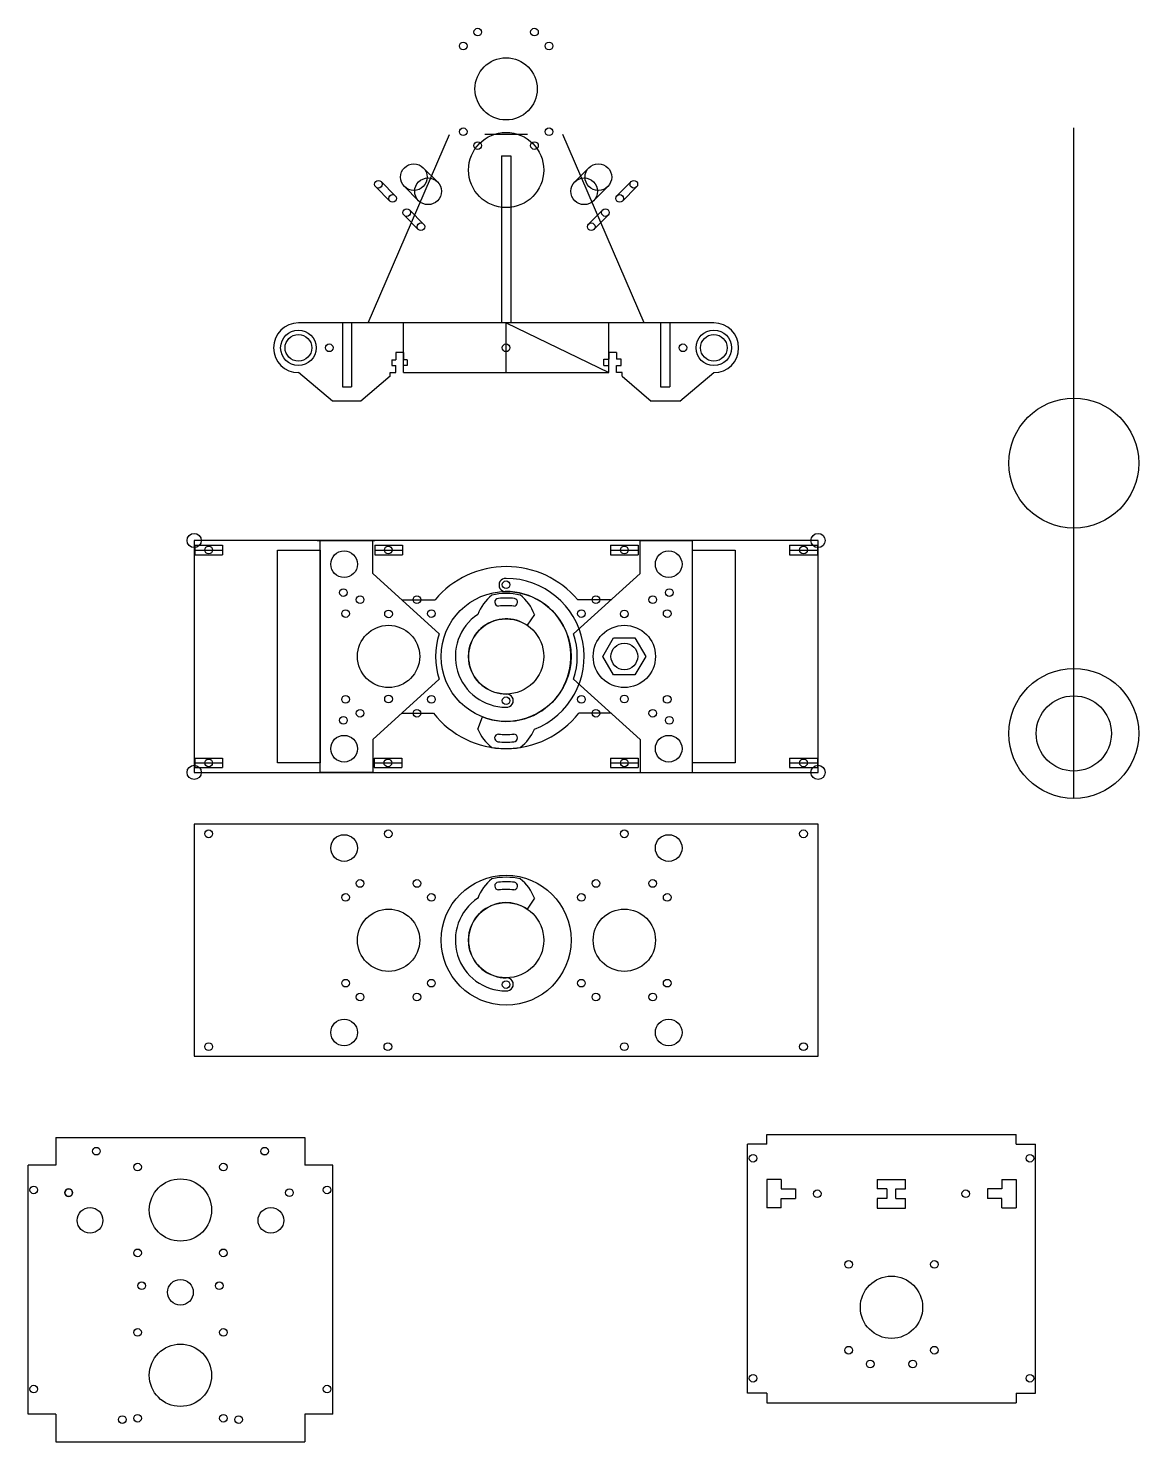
# Model space of a CAD drawing. Header units: inches. Extents: x -0.1 to 26.9, y 0.7 to 20.9.
# Drawn here: x 11.27 to 26.91, y 0.93 to 20.85 of the extents above; entities that cross this region are included whole.
import ezdxf

# ---------------------------------------------------------------- set-up
doc = ezdxf.new("R2010")
doc.units = ezdxf.units.IN
doc.header["$MEASUREMENT"] = 0
doc.layers.get('0').update_dxf_attribs({"lineweight": 25, "true_color": 0xffffff})

msp = doc.modelspace()

# ---------------------------------------------------------------- linework, layer by layer
for p, q in [((16.054, 16.7), (17.2, 19.356)), ((18.3, 19.356), (17.7, 19.356)), ((19.946, 16.7), (18.8, 19.356)), ((26, 10), (26, 19.45)), ((17.935, 19.056), (18.065, 19.056)), ((16.833, 18.889), (17.033, 18.689)), ((19.167, 18.889), (18.967, 18.689)), ((16.362, 18.418), (16.162, 18.618)), ((16.2, 18.656), (16.2, 18.656)), ((16.238, 18.694), (16.438, 18.494)), ((16.767, 18.423), (16.567, 18.623)), ((19.233, 18.423), (19.433, 18.623)), ((19.762, 18.694), (19.562, 18.494)), ((19.638, 18.418), (19.838, 18.618)), ((19.8, 18.656), (19.8, 18.656)), ((16.762, 18.018), (16.562, 18.218)), ((16.638, 18.294), (16.838, 18.094)), ((19.362, 18.294), (19.162, 18.094)), ((19.238, 18.018), (19.438, 18.218)), ((20.927, 16.7), (15.073, 16.7)), ((20.927, 16.7), (15.073, 16.7)), ((16.554, 16), (16.554, 16.7)), ((18, 16), (18, 16.7)), ((18, 16.7), (19.446, 16)), ((19.446, 16), (19.446, 16.7)), ((16.392, 16.181), (16.446, 16.181)), ((16.392, 16.181), (16.392, 16.1)), ((16.446, 16.284), (16.446, 16.181)), ((16.554, 16.284), (16.446, 16.284)), ((16.554, 16.284), (16.554, 16.181)), ((16.608, 16.181), (16.554, 16.181)), ((16.608, 16.181), (16.608, 16.1)), ((19.377, 16.1), (19.377, 16.191)), ((19.377, 16.191), (19.446, 16.191)), ((19.446, 16.284), (19.446, 16.191)), ((19.554, 16.284), (19.446, 16.284)), ((19.554, 16.284), (19.554, 16.191)), ((19.623, 16.191), (19.554, 16.191)), ((19.623, 16.1), (19.623, 16.191)), ((15.554, 15.6), (15.073, 16)), ((16.366, 15.95), (15.954, 15.6)), ((16.366, 16), (16.446, 16)), ((16.366, 15.95), (16.366, 16)), ((16.392, 16.1), (16.446, 16.1)), ((16.446, 16), (16.446, 16.1)), ((16.554, 16), (16.554, 16.1)), ((16.608, 16.1), (16.554, 16.1)), ((16.554, 16), (19.446, 16)), ((19.377, 16.1), (19.446, 16.1)), ((19.446, 16), (19.446, 16.1)), ((19.554, 16), (19.554, 16.1)), ((19.554, 16.1), (19.623, 16.1)), ((19.634, 16), (19.554, 16)), ((19.634, 15.95), (19.634, 16)), ((19.634, 15.95), (20.046, 15.6)), ((20.446, 15.6), (20.927, 16)), ((15.954, 15.6), (15.554, 15.6)), ((20.446, 15.6), (20.046, 15.6)), ((13.604, 13.634), (13.604, 10.366)), ((22.396, 13.634), (13.604, 13.634)), ((22.396, 10.366), (22.396, 13.634)), ((13.604, 10.366), (22.396, 10.366)), ((13.604, 9.634), (13.604, 6.366)), ((22.396, 9.634), (13.604, 9.634)), ((22.396, 6.366), (22.396, 9.634)), ((13.604, 6.366), (22.396, 6.366)), ((11.656, 5.222), (15.166, 5.222)), ((11.656, 5.222), (11.656, 4.832)), ((11.656, 5.222), (11.656, 4.832)), ((15.166, 5.222), (15.166, 4.832)), ((15.166, 5.222), (15.166, 4.832)), ((21.676, 5.263), (25.186, 5.263)), ((21.676, 5.127), (21.403, 5.127)), ((21.403, 1.617), (21.403, 5.127)), ((25.186, 5.127), (25.459, 5.127)), ((25.459, 1.617), (25.459, 5.127)), ((11.266, 1.322), (11.266, 4.832)), ((11.656, 4.832), (11.266, 4.832)), ((15.556, 4.832), (15.166, 4.832)), ((15.556, 1.322), (15.556, 4.832)), ((21.676, 1.617), (21.403, 1.617)), ((25.186, 1.617), (25.459, 1.617)), ((21.676, 1.48), (25.186, 1.48)), ((11.656, 1.322), (11.266, 1.322)), ((11.656, 1.322), (11.656, 0.932)), ((15.556, 1.322), (15.166, 1.322)), ((15.166, 1.322), (15.166, 0.932)), ((11.656, 0.932), (15.166, 0.932))]:
    msp.add_line(p, q)
at = {"color": 6, "true_color": 0xff00ff}
for p, q in [((17.935, 19.056), (17.935, 16.706)), ((18.065, 19.056), (18.065, 16.706)), ((15.693, 16.7), (15.693, 15.8)), ((15.823, 16.7), (15.823, 15.8)), ((20.177, 16.7), (20.177, 15.8)), ((20.307, 16.7), (20.307, 15.8)), ((15.693, 15.8), (15.823, 15.8)), ((20.177, 15.8), (20.307, 15.8)), ((19.731, 13.5), (19.861, 13.5))]:
    msp.add_line(p, q, dxfattribs=at)
at = {"color": 14, "true_color": 0x800000}
for p, q in [((13.614, 13.567), (14.004, 13.567)), ((13.614, 13.567), (13.614, 13.433)), ((14.004, 13.567), (14.004, 13.433)), ((15.339, 13.634), (16.148, 13.634)), ((16.148, 13.567), (16.538, 13.567)), ((16.148, 13.567), (16.148, 13.433)), ((16.538, 13.567), (16.538, 13.433)), ((19.471, 13.567), (19.861, 13.567)), ((19.471, 13.567), (19.471, 13.433)), ((19.861, 13.567), (19.861, 13.433)), ((21.996, 13.567), (22.386, 13.567)), ((21.996, 13.567), (21.996, 13.433)), ((22.386, 13.567), (22.386, 13.433)), ((13.614, 13.5), (14.004, 13.5)), ((13.614, 13.433), (14.004, 13.433)), ((14.778, 13.5), (15.382, 13.5)), ((14.778, 10.5), (14.778, 13.5)), ((15.382, 13.5), (15.382, 10.5)), ((16.148, 13.5), (16.538, 13.5)), ((16.148, 13.433), (16.538, 13.433)), ((19.471, 13.5), (19.861, 13.5)), ((19.471, 13.433), (19.861, 13.433)), ((20.626, 13.5), (21.23, 13.5)), ((20.626, 10.5), (20.626, 13.5)), ((21.23, 13.5), (21.23, 10.5)), ((21.996, 13.5), (22.386, 13.5)), ((21.996, 13.433), (22.386, 13.433)), ((13.614, 10.567), (14.004, 10.567)), ((13.614, 10.567), (13.614, 10.433)), ((14.004, 10.567), (14.004, 10.433)), ((16.139, 10.567), (16.529, 10.567)), ((16.139, 10.567), (16.139, 10.433)), ((16.529, 10.567), (16.529, 10.433)), ((19.471, 10.567), (19.861, 10.567)), ((19.471, 10.567), (19.471, 10.433)), ((19.861, 10.567), (19.861, 10.433)), ((21.996, 10.567), (22.386, 10.567)), ((21.996, 10.567), (21.996, 10.433)), ((22.386, 10.567), (22.386, 10.433)), ((13.614, 10.5), (14.004, 10.5)), ((13.614, 10.5), (14.004, 10.5)), ((13.614, 10.433), (14.004, 10.433)), ((15.382, 10.5), (14.778, 10.5)), ((16.139, 10.5), (16.529, 10.5)), ((16.139, 10.5), (16.529, 10.5)), ((16.139, 10.433), (16.529, 10.433)), ((19.471, 10.5), (19.861, 10.5)), ((19.471, 10.433), (19.861, 10.433)), ((21.23, 10.5), (20.626, 10.5)), ((21.996, 10.5), (22.386, 10.5)), ((21.996, 10.433), (22.386, 10.433))]:
    msp.add_line(p, q, dxfattribs=at)
at = {"color": 94, "true_color": 0x008000}
for p, q in [((15.382, 10.366), (15.382, 13.634)), ((16.122, 13.634), (15.382, 13.634)), ((16.122, 13.17), (16.122, 13.634)), ((19.887, 13.17), (19.887, 13.634)), ((19.887, 13.634), (20.626, 13.634)), ((20.626, 10.366), (20.626, 13.634)), ((16.122, 13.17), (17.057, 12.319)), ((19.887, 13.17), (18.951, 12.319)), ((16.538, 12.8), (16.999, 12.8)), ((19.48, 12.8), (19.009, 12.8)), ((19.364, 12), (19.515, 12.261)), ((19.515, 12.261), (19.816, 12.261)), ((19.816, 12.261), (19.967, 12)), ((19.515, 11.739), (19.364, 12)), ((19.967, 12), (19.816, 11.739)), ((17.057, 11.681), (16.122, 10.83)), ((18.951, 11.681), (19.887, 10.83)), ((19.816, 11.739), (19.515, 11.739)), ((16.528, 11.2), (16.977, 11.2)), ((19.48, 11.2), (19.023, 11.2)), ((16.122, 10.83), (16.122, 10.366)), ((19.887, 10.83), (19.887, 10.366)), ((16.122, 10.366), (15.382, 10.366)), ((19.887, 10.366), (20.626, 10.366))]:
    msp.add_line(p, q, dxfattribs=at)
at = {"color": 30, "true_color": 0xff7f00}
for p, q in [((18.399, 12.591), (18.297, 12.439)), ((18.399, 8.591), (18.297, 8.439))]:
    msp.add_line(p, q, dxfattribs=at)
at = {"color": 5, "true_color": 0x0000ff}
msp.add_line((17.601, 10.975), (17.667, 11.148), dxfattribs=at)
at = {"color": 7, "true_color": 0xffffff}
for p, q in [((21.676, 5.127), (21.676, 5.263)), ((25.186, 5.127), (25.186, 5.263)), ((21.676, 1.617), (21.676, 1.48)), ((25.186, 1.617), (25.186, 1.48))]:
    msp.add_line(p, q, dxfattribs=at)
at = {"color": 3, "true_color": 0x00ff00}
for p, q in [((21.876, 4.627), (21.676, 4.627)), ((21.676, 4.627), (21.676, 4.227)), ((21.876, 4.627), (21.876, 4.495)), ((23.23, 4.626), (23.63, 4.626)), ((23.23, 4.626), (23.23, 4.495)), ((23.63, 4.495), (23.63, 4.626)), ((24.986, 4.627), (25.186, 4.627)), ((24.986, 4.627), (24.986, 4.495)), ((25.186, 4.627), (25.186, 4.227)), ((21.876, 4.495), (22.076, 4.495)), ((22.076, 4.495), (22.076, 4.359)), ((23.367, 4.495), (23.23, 4.495)), ((23.367, 4.495), (23.367, 4.358)), ((23.494, 4.495), (23.63, 4.495)), ((23.494, 4.358), (23.494, 4.495)), ((24.986, 4.495), (24.786, 4.495)), ((24.786, 4.495), (24.786, 4.358)), ((21.876, 4.227), (21.676, 4.227)), ((21.876, 4.227), (21.876, 4.359)), ((21.876, 4.359), (22.076, 4.359)), ((23.367, 4.358), (23.23, 4.358)), ((23.23, 4.358), (23.23, 4.226)), ((23.23, 4.226), (23.63, 4.226)), ((23.494, 4.358), (23.63, 4.358)), ((23.63, 4.226), (23.63, 4.358)), ((24.986, 4.358), (24.786, 4.358)), ((24.986, 4.227), (24.986, 4.358)), ((24.986, 4.227), (25.186, 4.227))]:
    msp.add_line(p, q, dxfattribs=at)
at = {"color": 2, "true_color": 0xffff00}
for centre, radius in [((17.6, 20.8), 0.0539), ((18.4, 20.8), 0.0539), ((17.396, 20.604), 0.0539), ((18.605, 20.604), 0.0539), ((18, 20), 0.439), ((17.396, 19.396), 0.0539), ((18.605, 19.396), 0.0539), ((17.6, 19.2), 0.0539), ((18.4, 19.2), 0.0539), ((15.943, 12.8), 0.0539), ((16.743, 12.8), 0.0539), ((19.266, 12.8), 0.0539), ((20.066, 12.8), 0.0539), ((15.738, 12.604), 0.0539), ((16.947, 12.604), 0.0539), ((19.061, 12.604), 0.0539), ((20.27, 12.604), 0.0539), ((16.343, 12), 0.439), ((19.666, 12), 0.439), ((15.738, 11.395), 0.0539), ((16.947, 11.395), 0.0539), ((19.061, 11.395), 0.0539), ((20.27, 11.395), 0.0539), ((15.943, 11.2), 0.0539), ((16.743, 11.2), 0.0539), ((19.266, 11.2), 0.0539), ((20.066, 11.2), 0.0539), ((15.943, 8.8), 0.0539), ((16.743, 8.8), 0.0539), ((19.266, 8.8), 0.0539), ((20.066, 8.8), 0.0539), ((15.738, 8.604), 0.0539), ((16.947, 8.604), 0.0539), ((19.061, 8.604), 0.0539), ((20.27, 8.604), 0.0539), ((16.343, 8), 0.439), ((19.666, 8), 0.439), ((15.738, 7.395), 0.0539), ((16.947, 7.395), 0.0539), ((19.061, 7.395), 0.0539), ((20.27, 7.395), 0.0539), ((15.943, 7.2), 0.0539), ((16.743, 7.2), 0.0539), ((19.266, 7.2), 0.0539), ((20.066, 7.2), 0.0539)]:
    msp.add_circle(centre, radius, dxfattribs=at)
for centre, radius in [((18, 18.856), 0.53), ((16.7, 18.756), 0.188), ((19.3, 18.756), 0.188), ((16.9, 18.556), 0.188), ((19.1, 18.556), 0.188), ((15.073, 16.35), 0.188), ((20.927, 16.35), 0.188), ((26, 14.725), 0.915), ((13.604, 13.634), 0.1), ((22.396, 13.634), 0.1), ((18, 12), 0.53), ((26, 10.915), 0.915), ((26, 10.915), 0.53), ((13.604, 10.366), 0.1), ((22.396, 10.366), 0.1), ((18, 8), 0.53), ((12.226, 5.027), 0.0539), ((14.596, 5.027), 0.0539), ((12.807, 4.802), 0.0539), ((14.016, 4.802), 0.0539), ((13.411, 4.198), 0.439), ((11.344, 4.481), 0.0539), ((11.836, 4.442), 0.0539), ((14.947, 4.442), 0.0539), ((15.478, 4.481), 0.0539), ((12.137, 4.052), 0.181), ((14.685, 4.052), 0.181), ((12.807, 3.594), 0.0539), ((14.016, 3.594), 0.0539), ((13.411, 3.038), 0.181), ((12.865, 3.131), 0.0539), ((13.957, 3.131), 0.0539), ((12.807, 2.472), 0.0539), ((14.016, 2.472), 0.0539), ((13.411, 1.868), 0.439), ((11.344, 1.673), 0.0539), ((15.478, 1.673), 0.0539), ((12.592, 1.244), 0.0539), ((12.807, 1.263), 0.0539), ((14.016, 1.263), 0.0539), ((14.23, 1.244), 0.0539)]:
    msp.add_circle(centre, radius)
at = {"color": 3, "true_color": 0x00ff00}
for centre, radius in [((16.2, 18.656), 0.0539), ((19.8, 18.656), 0.0539), ((16.4, 18.456), 0.0539), ((19.6, 18.456), 0.0539), ((16.6, 18.256), 0.0539), ((19.4, 18.256), 0.0539), ((16.8, 18.056), 0.0539), ((19.2, 18.056), 0.0539), ((15.073, 16.35), 0.25), ((20.927, 16.35), 0.25), ((15.508, 16.35), 0.0539), ((18, 16.35), 0.0539), ((20.492, 16.35), 0.0539), ((18, 12), 0.915), ((18, 8), 0.915), ((21.481, 4.927), 0.0539), ((25.381, 4.927), 0.0539), ((22.385, 4.427), 0.0539), ((24.477, 4.427), 0.0539), ((22.827, 3.431), 0.0539), ((24.036, 3.431), 0.0539), ((23.431, 2.827), 0.439), ((22.827, 2.222), 0.0539), ((24.036, 2.222), 0.0539), ((23.131, 2.027), 0.0539), ((23.731, 2.027), 0.0539), ((21.481, 1.827), 0.0539), ((25.381, 1.827), 0.0539)]:
    msp.add_circle(centre, radius, dxfattribs=at)
at = {"color": 14, "true_color": 0x800000}
for centre in [(13.809, 13.5), (16.339, 13.5), (19.666, 13.5), (22.191, 13.5), (13.809, 10.5), (16.334, 10.5), (19.666, 10.5), (22.191, 10.5), (13.809, 9.5), (16.339, 9.5), (19.666, 9.5), (22.191, 9.5), (13.809, 6.5), (16.334, 6.5), (19.666, 6.5), (22.191, 6.5)]:
    msp.add_circle(centre, 0.0545, dxfattribs=at)
at = {"color": 94, "true_color": 0x008000}
for centre in [(15.717, 13.3), (20.291, 13.3), (19.666, 12), (15.717, 10.7), (20.291, 10.7), (15.717, 9.3), (20.291, 9.3), (15.717, 6.7), (20.291, 6.7)]:
    msp.add_circle(centre, 0.188, dxfattribs=at)
at = {"color": 5, "true_color": 0x0000ff}
for centre in [(15.708, 12.9), (18, 13.01), (20.3, 12.9), (16.343, 12.6), (19.666, 12.6), (16.343, 11.4), (19.666, 11.4), (15.708, 11.1), (20.3, 11.1)]:
    msp.add_circle(centre, 0.0539, dxfattribs=at)
at = {"color": 30, "true_color": 0xff7f00}
for centre in [(18, 11.375), (18, 7.375)]:
    msp.add_circle(centre, 0.0539, dxfattribs=at)
for centre, start, end in [((15.073, 16.35), 90, 270), ((20.927, 16.35), 270, 90)]:
    msp.add_arc(centre, 0.35, start, end)
at = {"color": 94, "true_color": 0x008000}
for centre, radius, start, end in [((18.004, 11.949), 1.317, 40.2653, 139.7347), ((18, 12), 0.995, 161.3281, 198.6729), ((18, 12), 1.003, 341.4798, 18.5192), ((18, 12), 1.299, 218.0206, 321.9794)]:
    msp.add_arc(centre, radius, start, end, dxfattribs=at)
at = {"color": 5, "true_color": 0x0000ff}
for centre, radius, start, end in [((17.993, 13.008), 0.0928, 85.3645, 274.6355), ((18, 12), 1.1, 291.2815, 90), ((18, 12), 0.915, 248.6249, 90.853), ((18.168, 11.207), 0.612, 202.2142, 233.1007), ((17.832, 11.207), 0.612, 306.8993, 337.7858), ((17.892, 10.851), 0.0539, 89.4246, 259.0031), ((18, 11.892), 1.1, 263.8401, 275.6693), ((18, 12), 1.1, 264.4066, 275.5949), ((18.107, 10.851), 0.0539, 271.5129, 90), ((18, 11.987), 1.285, 261.0485, 278.9515)]:
    msp.add_arc(centre, radius, start, end, dxfattribs=at)
at = {"color": 30, "true_color": 0xff7f00}
for centre, radius, start, end in [((18.21, 12.356), 0.654, 128.7908, 159.0358), ((18, 11.988), 0.9, 77.1616, 102.8384), ((17.893, 12.764), 0.0539, 91.5129, 270), ((18, 11.723), 1.1, 83.8401, 95.6693), ((18.108, 12.764), 0.0539, 269.4246, 79.0031), ((17.802, 12.368), 0.638, 20.4801, 51.3666), ((18, 12), 0.715, 124.0041, 270), ((18, 11.615), 1.1, 84.4066, 95.5949), ((18, 12), 0.53, 55.9438, 270), ((18.008, 11.378), 0.0928, 265.3645, 94.6355), ((18.21, 8.356), 0.654, 128.7908, 159.0358), ((18, 7.988), 0.9, 77.1616, 102.8384), ((17.893, 8.764), 0.0539, 91.5129, 270), ((18, 7.723), 1.1, 83.8401, 95.6693), ((18.108, 8.764), 0.0539, 269.4246, 79.0031), ((17.802, 8.368), 0.638, 20.4801, 51.3666), ((18, 8), 0.715, 124.0041, 270), ((18, 7.615), 1.1, 84.4066, 95.5949), ((18, 8), 0.53, 55.9438, 270), ((18.008, 7.378), 0.0928, 265.3645, 94.6355)]:
    msp.add_arc(centre, radius, start, end, dxfattribs=at)
at = {"color": 191, "true_color": 0xcc66cc}
for points in [[(14.542, 5.027), (14.542, 5.057), (14.566, 5.081), (14.596, 5.081)], [(14.542, 5.027), (14.542, 5.057), (14.566, 5.081), (14.596, 5.081)], [(14.596, 4.973), (14.566, 4.973), (14.542, 4.997), (14.542, 5.027)], [(14.596, 4.973), (14.566, 4.973), (14.542, 4.997), (14.542, 5.027)], [(14.596, 5.081), (14.626, 5.081), (14.65, 5.057), (14.65, 5.027)], [(14.596, 5.081), (14.626, 5.081), (14.65, 5.057), (14.65, 5.027)], [(14.65, 5.027), (14.65, 4.997), (14.626, 4.973), (14.596, 4.973)], [(14.65, 5.027), (14.65, 4.997), (14.626, 4.973), (14.596, 4.973)], [(13.962, 4.802), (13.962, 4.832), (13.986, 4.856), (14.016, 4.856)], [(13.962, 4.802), (13.962, 4.832), (13.986, 4.856), (14.016, 4.856)], [(14.016, 4.749), (13.986, 4.749), (13.962, 4.773), (13.962, 4.802)], [(14.016, 4.749), (13.986, 4.749), (13.962, 4.773), (13.962, 4.802)], [(14.016, 4.856), (14.046, 4.856), (14.07, 4.832), (14.07, 4.802)], [(14.016, 4.856), (14.046, 4.856), (14.07, 4.832), (14.07, 4.802)], [(14.07, 4.802), (14.07, 4.773), (14.046, 4.749), (14.016, 4.749)], [(14.07, 4.802), (14.07, 4.773), (14.046, 4.749), (14.016, 4.749)], [(11.836, 4.496), (11.807, 4.496), (11.783, 4.472), (11.783, 4.442)], [(11.836, 4.496), (11.807, 4.496), (11.783, 4.472), (11.783, 4.442)], [(11.783, 4.442), (11.783, 4.412), (11.807, 4.388), (11.836, 4.388)], [(11.783, 4.442), (11.783, 4.412), (11.807, 4.388), (11.836, 4.388)], [(11.89, 4.442), (11.89, 4.472), (11.866, 4.496), (11.836, 4.496)], [(11.89, 4.442), (11.89, 4.472), (11.866, 4.496), (11.836, 4.496)], [(11.836, 4.388), (11.866, 4.388), (11.89, 4.412), (11.89, 4.442)], [(11.836, 4.388), (11.866, 4.388), (11.89, 4.412), (11.89, 4.442)], [(14.893, 4.442), (14.893, 4.472), (14.917, 4.496), (14.947, 4.496)], [(14.893, 4.442), (14.893, 4.472), (14.917, 4.496), (14.947, 4.496)], [(14.947, 4.388), (14.917, 4.388), (14.893, 4.412), (14.893, 4.442)], [(14.947, 4.388), (14.917, 4.388), (14.893, 4.412), (14.893, 4.442)], [(14.947, 4.496), (14.977, 4.496), (15.001, 4.472), (15.001, 4.442)], [(14.947, 4.496), (14.977, 4.496), (15.001, 4.472), (15.001, 4.442)], [(15.001, 4.442), (15.001, 4.412), (14.977, 4.388), (14.947, 4.388)], [(15.001, 4.442), (15.001, 4.412), (14.977, 4.388), (14.947, 4.388)], [(12.753, 3.594), (12.753, 3.623), (12.777, 3.647), (12.807, 3.647)], [(12.753, 3.594), (12.753, 3.623), (12.777, 3.647), (12.807, 3.647)], [(12.807, 3.54), (12.777, 3.54), (12.753, 3.564), (12.753, 3.594)], [(12.807, 3.54), (12.777, 3.54), (12.753, 3.564), (12.753, 3.594)], [(12.807, 3.647), (12.837, 3.647), (12.861, 3.623), (12.861, 3.594)], [(12.807, 3.647), (12.837, 3.647), (12.861, 3.623), (12.861, 3.594)], [(12.861, 3.594), (12.861, 3.564), (12.837, 3.54), (12.807, 3.54)], [(12.861, 3.594), (12.861, 3.564), (12.837, 3.54), (12.807, 3.54)], [(13.962, 3.594), (13.962, 3.623), (13.986, 3.647), (14.016, 3.647)], [(13.962, 3.594), (13.962, 3.623), (13.986, 3.647), (14.016, 3.647)], [(14.016, 3.54), (13.986, 3.54), (13.962, 3.564), (13.962, 3.594)], [(14.016, 3.54), (13.986, 3.54), (13.962, 3.564), (13.962, 3.594)], [(14.016, 3.647), (14.046, 3.647), (14.07, 3.623), (14.07, 3.594)], [(14.016, 3.647), (14.046, 3.647), (14.07, 3.623), (14.07, 3.594)], [(14.07, 3.594), (14.07, 3.564), (14.046, 3.54), (14.016, 3.54)], [(14.07, 3.594), (14.07, 3.564), (14.046, 3.54), (14.016, 3.54)], [(12.811, 3.131), (12.811, 3.16), (12.836, 3.185), (12.865, 3.185)], [(12.811, 3.131), (12.811, 3.16), (12.836, 3.185), (12.865, 3.185)], [(12.865, 3.077), (12.836, 3.077), (12.811, 3.101), (12.811, 3.131)], [(12.865, 3.077), (12.836, 3.077), (12.811, 3.101), (12.811, 3.131)], [(12.865, 3.185), (12.895, 3.185), (12.919, 3.16), (12.919, 3.131)], [(12.865, 3.185), (12.895, 3.185), (12.919, 3.16), (12.919, 3.131)], [(12.919, 3.131), (12.919, 3.101), (12.895, 3.077), (12.865, 3.077)], [(12.919, 3.131), (12.919, 3.101), (12.895, 3.077), (12.865, 3.077)], [(13.903, 3.131), (13.903, 3.16), (13.928, 3.185), (13.957, 3.185)], [(13.903, 3.131), (13.903, 3.16), (13.928, 3.185), (13.957, 3.185)], [(13.957, 3.077), (13.928, 3.077), (13.903, 3.101), (13.903, 3.131)], [(13.957, 3.077), (13.928, 3.077), (13.903, 3.101), (13.903, 3.131)], [(13.957, 3.185), (13.987, 3.185), (14.011, 3.16), (14.011, 3.131)], [(13.957, 3.185), (13.987, 3.185), (14.011, 3.16), (14.011, 3.131)], [(14.011, 3.131), (14.011, 3.101), (13.987, 3.077), (13.957, 3.077)], [(14.011, 3.131), (14.011, 3.101), (13.987, 3.077), (13.957, 3.077)], [(12.753, 2.472), (12.753, 2.502), (12.777, 2.526), (12.807, 2.526)], [(12.753, 2.472), (12.753, 2.502), (12.777, 2.526), (12.807, 2.526)], [(12.807, 2.418), (12.777, 2.418), (12.753, 2.442), (12.753, 2.472)], [(12.807, 2.418), (12.777, 2.418), (12.753, 2.442), (12.753, 2.472)], [(12.807, 2.526), (12.837, 2.526), (12.861, 2.502), (12.861, 2.472)], [(12.807, 2.526), (12.837, 2.526), (12.861, 2.502), (12.861, 2.472)], [(12.861, 2.472), (12.861, 2.442), (12.837, 2.418), (12.807, 2.418)], [(12.861, 2.472), (12.861, 2.442), (12.837, 2.418), (12.807, 2.418)], [(13.962, 2.472), (13.962, 2.502), (13.986, 2.526), (14.016, 2.526)], [(13.962, 2.472), (13.962, 2.502), (13.986, 2.526), (14.016, 2.526)], [(14.016, 2.418), (13.986, 2.418), (13.962, 2.442), (13.962, 2.472)], [(14.016, 2.418), (13.986, 2.418), (13.962, 2.442), (13.962, 2.472)], [(14.016, 2.526), (14.046, 2.526), (14.07, 2.502), (14.07, 2.472)], [(14.016, 2.526), (14.046, 2.526), (14.07, 2.502), (14.07, 2.472)], [(14.07, 2.472), (14.07, 2.442), (14.046, 2.418), (14.016, 2.418)], [(14.07, 2.472), (14.07, 2.442), (14.046, 2.418), (14.016, 2.418)], [(14.016, 1.317), (14.046, 1.317), (14.07, 1.293), (14.07, 1.263)], [(14.016, 1.317), (14.046, 1.317), (14.07, 1.293), (14.07, 1.263)], [(14.07, 1.263), (14.07, 1.233), (14.046, 1.209), (14.016, 1.209)], [(14.07, 1.263), (14.07, 1.233), (14.046, 1.209), (14.016, 1.209)]]:
    msp.add_open_spline(points, degree=3, dxfattribs=at)
at = {"color": 3, "true_color": 0x00ff00}
for points in [[(22.773, 3.431), (22.773, 3.461), (22.797, 3.485), (22.827, 3.485)], [(22.773, 3.431), (22.773, 3.461), (22.797, 3.485), (22.827, 3.485)], [(22.827, 3.377), (22.797, 3.377), (22.773, 3.402), (22.773, 3.431)], [(22.827, 3.377), (22.797, 3.377), (22.773, 3.402), (22.773, 3.431)], [(22.827, 3.485), (22.857, 3.485), (22.881, 3.461), (22.881, 3.431)], [(22.827, 3.485), (22.857, 3.485), (22.881, 3.461), (22.881, 3.431)], [(22.881, 3.431), (22.881, 3.402), (22.857, 3.377), (22.827, 3.377)], [(22.881, 3.431), (22.881, 3.402), (22.857, 3.377), (22.827, 3.377)]]:
    msp.add_open_spline(points, degree=3, dxfattribs=at)

doc.saveas('drawing.dxf')
